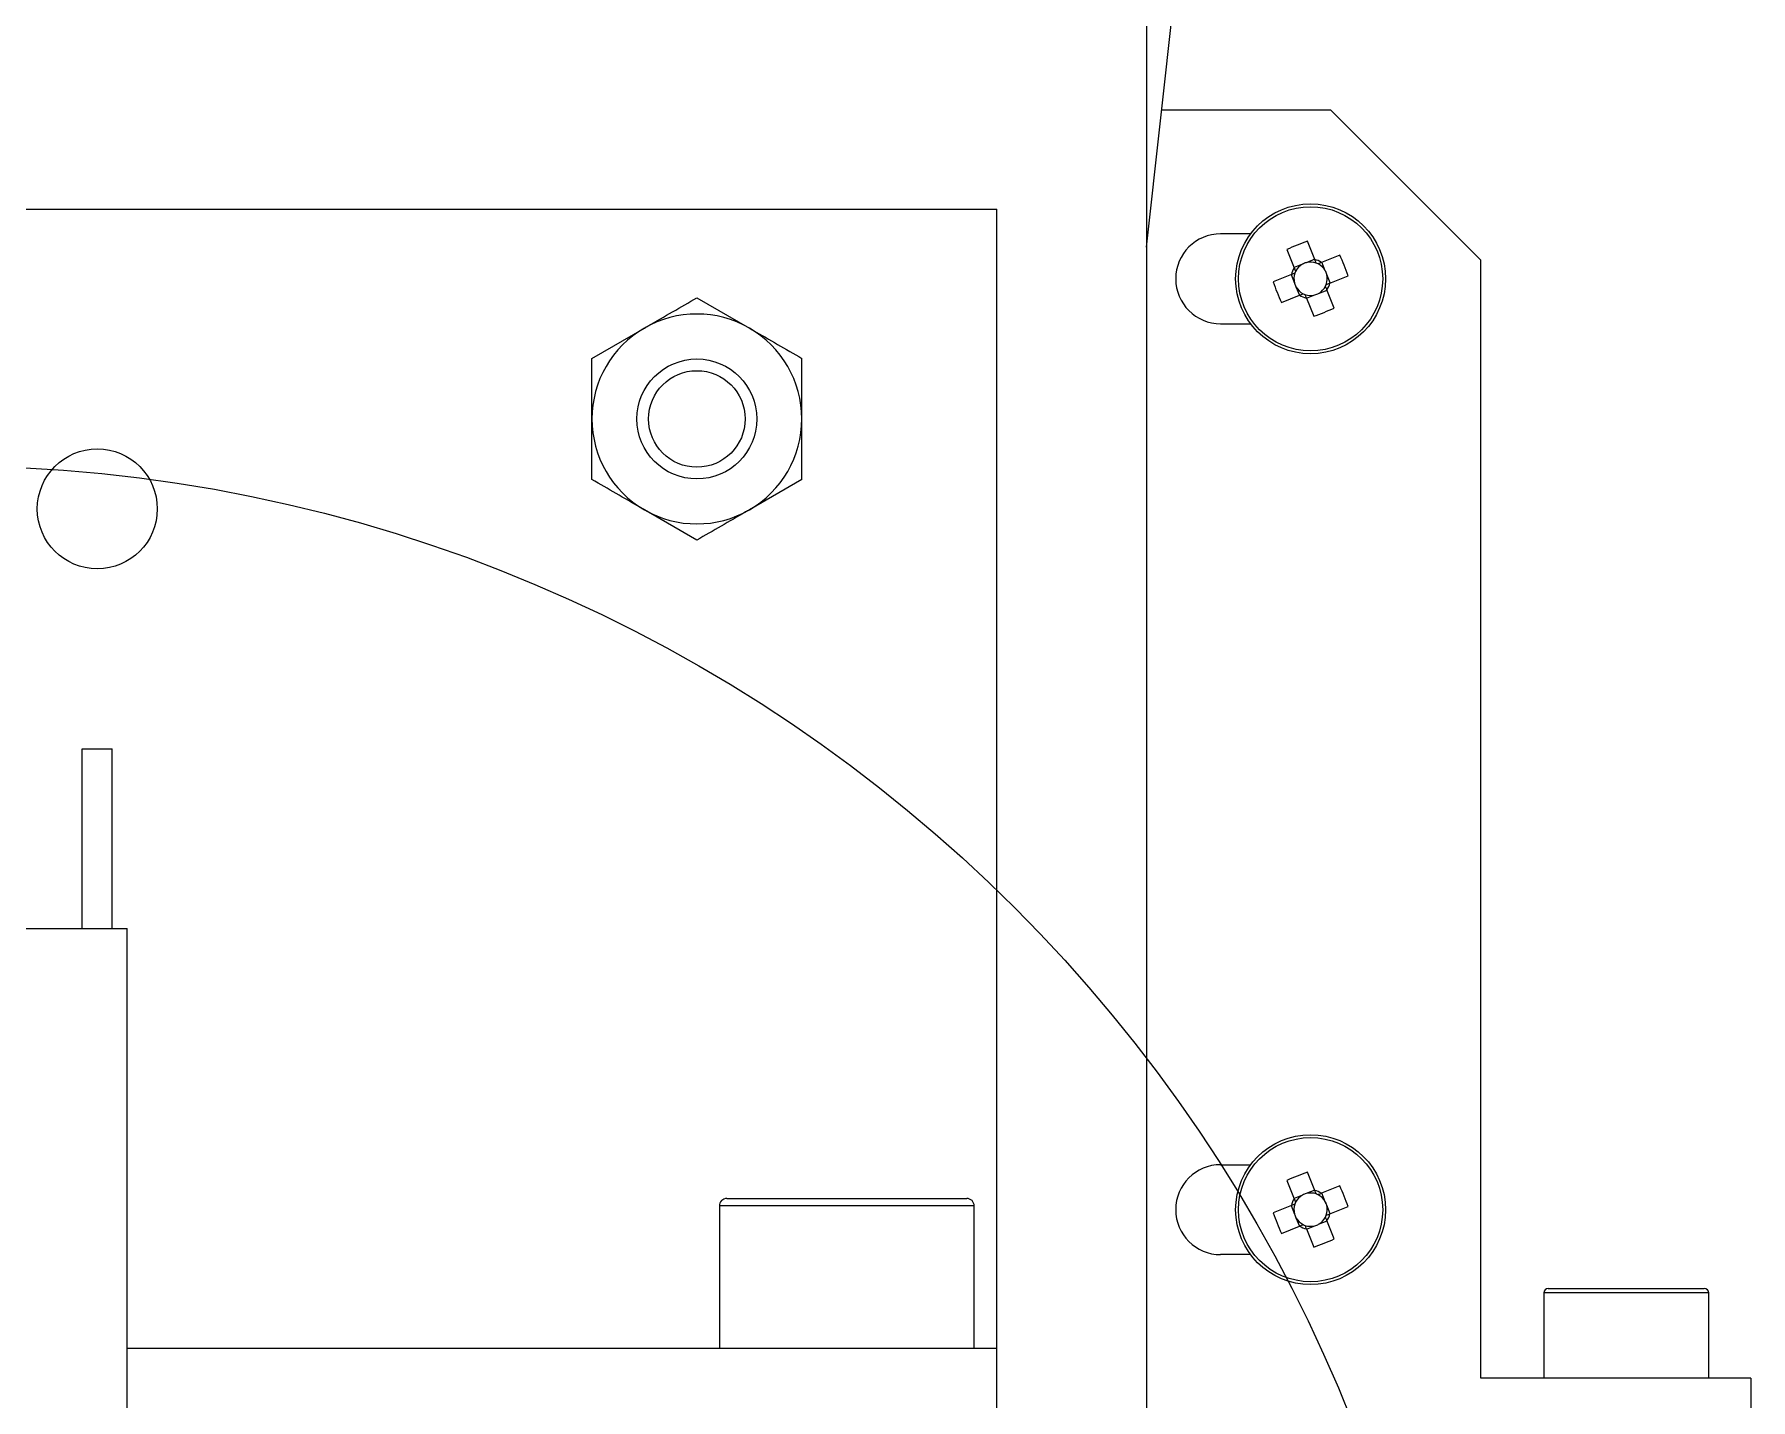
# Model space of a CAD drawing. Header units: millimetres. Extents: x -117 to 822, y -67 to 297.
# Drawn here: x 542.76 to 561.85, y 145.18 to 160.36 of the extents above; entities that cross this region are included whole.
import ezdxf

# ---------------------------------------------------------------- set-up
doc = ezdxf.new("R2010")
doc.units = ezdxf.units.MM

msp = doc.modelspace()

# ---------------------------------------------------------------- linework, layer by layer
at = {"color": 7, "linetype": 'Continuous', "lineweight": 25}
for p, q in [((555.1285, 157.9944), (557.0291, 175.1197)), ((555.1285, 169.4177), (555.1285, 145.0843)), ((557.1785, 159.5177), (555.2975, 159.5177)), ((558.8451, 157.851), (557.1785, 159.5177)), ((533.4618, 158.4177), (553.4618, 158.4177)), ((553.4618, 145.751), (553.4618, 158.4177)), ((556.2854, 158.1428), (555.9521, 158.1428)), ((556.9991, 157.8567), (556.9175, 158.0597)), ((556.6886, 157.9677), (556.7702, 157.7647)), ((556.9979, 157.8595), (556.9038, 157.8217)), ((557.2771, 157.9062), (557.0741, 157.8247)), ((557.1147, 157.7316), (557.0769, 157.8258)), ((558.8451, 145.4177), (558.8451, 157.851)), ((556.7382, 157.6897), (556.5352, 157.6082)), ((556.7354, 157.6886), (556.7732, 157.5944)), ((556.8632, 157.8054), (556.7691, 157.7676)), ((557.1689, 157.5969), (557.131, 157.6911)), ((557.166, 157.5958), (557.369, 157.6773)), ((556.6271, 157.3793), (556.8301, 157.4608)), ((556.7895, 157.5539), (556.8273, 157.4597)), ((556.9063, 157.426), (557.0004, 157.4638)), ((557.041, 157.4801), (557.1352, 157.5179)), ((557.2156, 157.3178), (557.134, 157.5208)), ((550.1285, 157.4315), (550.7118, 157.0947)), ((556.9051, 157.4288), (556.9867, 157.2258)), ((548.9618, 156.7579), (549.5451, 157.0947)), ((555.9521, 157.1428), (556.2854, 157.1428)), ((551.2951, 155.4107), (550.7118, 155.074)), ((550.1285, 154.7372), (549.5451, 155.074)), ((543.2951, 150.4177), (543.2951, 152.4177)), ((543.2951, 152.4177), (543.6285, 152.4177)), ((543.6285, 150.4177), (543.6285, 152.4177)), ((538.4618, 150.4177), (543.7951, 150.4177)), ((543.7951, 143.751), (543.7951, 150.4177)), ((555.9521, 147.7926), (556.2854, 147.7926)), ((556.999, 147.5065), (556.9174, 147.7095)), ((556.6886, 147.6175), (556.7702, 147.4145)), ((557.277, 147.5561), (557.074, 147.4745)), ((550.3785, 147.3343), (550.3785, 145.751)), ((550.4618, 147.4177), (553.1285, 147.4177)), ((553.2118, 145.751), (553.2118, 147.3343)), ((556.7382, 147.3395), (556.5352, 147.2579)), ((556.7353, 147.3383), (556.7732, 147.2442)), ((556.8632, 147.4552), (556.769, 147.4173)), ((556.9979, 147.5093), (556.9037, 147.4715)), ((557.1147, 147.3815), (557.0769, 147.4756)), ((557.1689, 147.2468), (557.131, 147.3409)), ((557.1661, 147.2456), (557.369, 147.3272)), ((556.7895, 147.2036), (556.8274, 147.1095)), ((557.041, 147.1299), (557.1352, 147.1678)), ((557.2157, 146.9676), (557.1341, 147.1706)), ((556.6272, 147.029), (556.8302, 147.1106)), ((556.9052, 147.0786), (556.9868, 146.8756)), ((556.9063, 147.0758), (557.0005, 147.1136)), ((556.2854, 146.7926), (555.9521, 146.7926)), ((559.5951, 146.4177), (561.3285, 146.4177)), ((559.5451, 146.3677), (559.5451, 145.4177)), ((561.3785, 145.4177), (561.3785, 146.3677)), ((543.7951, 145.751), (553.4618, 145.751)), ((553.4618, 145.0843), (553.4618, 145.751)), ((561.8451, 145.4177), (558.8451, 145.4177)), ((561.8451, 145.4177), (561.8451, 145.0843))]:
    msp.add_line(p, q, dxfattribs=at)
at = {"color": 8, "linetype": 'Continuous', "lineweight": 25}
for p, q in [((553.2118, 147.3343), (550.3785, 147.3343)), ((561.3785, 146.3677), (559.5451, 146.3677))]:
    msp.add_line(p, q, dxfattribs=at)
at = {"color": 7, "linetype": 'Continuous', "lineweight": 25}
for centre, radius in [((556.9521, 157.6428), 0.8333), ((556.9521, 157.6428), 0.8014), ((550.1285, 156.0843), 0.6667), ((550.1285, 156.0843), 0.5367), ((543.4618, 155.0843), 0.6667), ((556.9521, 147.2926), 0.8333), ((556.9521, 147.2926), 0.8014)]:
    msp.add_circle(centre, radius, dxfattribs=at)
at = {"color": 7, "linetype": 'Continuous', "lineweight": 18}
msp.add_circle((541.7951, 138.7798), 16.7845, dxfattribs=at)
at = {"color": 7, "linetype": 'Continuous', "lineweight": 25}
for centre, radius, start, end in [((555.9521, 157.6428), 0.5, 90, 270), ((557.9002, 155.2825), 2.9459, 109.48616, 114.28511), ((556.9521, 157.6428), 0.1853, 105.11957, 118.6517), ((556.9521, 157.6428), 0.1853, 70.16742, 105.11957), ((556.9521, 157.6428), 0.219, 56.15529, 77.61598), ((554.5919, 156.6946), 2.9459, 19.48616, 24.28511), ((556.9521, 157.6428), 0.219, 146.15529, 167.61598), ((556.9521, 157.6428), 0.1853, 160.16742, 195.11957), ((556.9521, 157.6428), 0.1853, 153.60385, 160.16742), ((556.9521, 157.6428), 0.1853, 118.6517, 153.60385), ((556.9521, 157.6428), 0.1853, 63.60385, 70.16742), ((556.9521, 157.6428), 0.1853, 28.6517, 63.60385), ((556.9521, 157.6428), 0.1853, 15.11957, 28.6517), ((556.9521, 157.6428), 0.1853, 340.16742, 15.11957), ((559.3123, 158.5909), 2.9459, 199.48616, 204.28511), ((556.9521, 157.6428), 0.1853, 195.11957, 208.6517), ((556.9521, 157.6428), 0.1853, 208.6517, 243.60385), ((556.9521, 157.6428), 0.219, 236.15529, 257.61598), ((556.9521, 157.6428), 0.1853, 243.60385, 250.16742), ((556.9521, 157.6428), 0.1853, 250.16742, 285.11957), ((556.9521, 157.6428), 0.1853, 285.11957, 298.6517), ((556.9521, 157.6428), 0.1853, 298.6517, 333.60385), ((556.9521, 157.6428), 0.1853, 333.60385, 340.16742), ((556.9521, 157.6428), 0.219, 326.15529, 347.61598), ((550.1285, 156.0843), 1.1667, 60, 120), ((556.004, 160.003), 2.9459, 289.48616, 294.28511), ((550.1285, 156.0843), 1.1667, 120, 180), ((550.1285, 156.0843), 1.1667, 0, 60), ((550.1285, 156.0843), 1.1667, 180, 240), ((550.1285, 156.0843), 1.1667, 300, 0), ((550.1285, 156.0843), 1.1667, 240, 300), ((555.9521, 147.2926), 0.5, 90, 270), ((557.9009, 144.9326), 2.9459, 109.50243, 114.30137), ((554.5922, 146.3438), 2.9459, 19.50243, 24.30137), ((550.4618, 147.3343), 0.0833, 90, 180), ((553.1285, 147.3343), 0.0833, 0, 90), ((556.9521, 147.2926), 0.219, 146.17155, 167.63225), ((556.9521, 147.2926), 0.1853, 160.18369, 195.13583), ((556.9521, 147.2926), 0.1853, 153.62011, 160.18369), ((556.9521, 147.2926), 0.1853, 118.66797, 153.62011), ((556.9521, 147.2926), 0.1853, 105.13583, 118.66797), ((556.9521, 147.2926), 0.1853, 70.18369, 105.13583), ((556.9521, 147.2926), 0.219, 56.17155, 77.63225), ((556.9521, 147.2926), 0.1853, 63.62011, 70.18369), ((556.9521, 147.2926), 0.1853, 28.66797, 63.62011), ((556.9521, 147.2926), 0.1853, 15.13583, 28.66797), ((556.9521, 147.2926), 0.1853, 340.18369, 15.13583), ((559.3121, 148.2413), 2.9459, 199.50243, 204.30137), ((556.9521, 147.2926), 0.1853, 195.13583, 208.66797), ((556.9521, 147.2926), 0.1853, 208.66797, 243.62011), ((556.9521, 147.2926), 0.1853, 298.66797, 333.62011), ((556.9521, 147.2926), 0.1853, 333.62011, 340.18369), ((556.9521, 147.2926), 0.219, 326.17155, 347.63225), ((556.9521, 147.2926), 0.219, 236.17155, 257.63225), ((556.9521, 147.2926), 0.1853, 243.62011, 250.18369), ((556.9521, 147.2926), 0.1853, 250.18369, 285.13583), ((556.0033, 149.6525), 2.9459, 289.50243, 294.30137), ((556.9521, 147.2926), 0.1853, 285.13583, 298.66797), ((559.5951, 146.3677), 0.05, 90, 180), ((561.3285, 146.3677), 0.05, 0, 90)]:
    msp.add_arc(centre, radius, start, end, dxfattribs=at)
for centre, major_axis, start_param, end_param in [((556.9436, 157.6639), (-0.0607, 0.151), 6.1472401, 6.4191305), ((556.9733, 157.6513), (0.151, 0.0607), 6.1472401, 6.4191305), ((556.9309, 157.6342), (0.151, 0.0607), 3.0056474, 3.2775379), ((556.9606, 157.6216), (-0.0607, 0.151), 3.0056474, 3.2775379), ((556.9436, 147.3137), (-0.0607, 0.151), 6.1472401, 6.4191305), ((556.9733, 147.3011), (0.151, 0.0607), 6.1472401, 6.4191305), ((556.9309, 147.284), (0.151, 0.0607), 3.0056474, 3.2775379), ((556.9606, 147.2714), (-0.0607, 0.151), 3.0056474, 3.2775379)]:
    msp.add_ellipse(centre, major_axis=major_axis, ratio=0.9901159, start_param=start_param, end_param=end_param, dxfattribs=at)
for points, knots in [([(557.015, 157.8171), (557.0147, 157.8179), (557.0097, 157.8302), (557.0045, 157.8433), (556.9997, 157.8552), (556.9991, 157.8567)], [0, 0, 0, 0, 0.0546533, 0.8863107, 1, 1, 1, 1]), ([(557.0741, 157.8247), (557.0727, 157.8241), (557.0607, 157.8193), (557.0476, 157.814), (557.0353, 157.8091), (557.0345, 157.8088)], [0, 0, 0, 0, 0.1136893, 0.9453467, 1, 1, 1, 1]), ([(556.7778, 157.7056), (556.777, 157.7053), (556.7647, 157.7004), (556.7516, 157.6951), (556.7396, 157.6903), (556.7382, 157.6897)], [0, 0, 0, 0, 0.05465331, 0.88631071, 1, 1, 1, 1]), ([(556.7702, 157.7647), (556.7708, 157.7633), (556.7756, 157.7513), (556.7808, 157.7382), (556.7858, 157.7259), (556.7861, 157.7251)], [0, 0, 0, 0, 0.1136893, 0.9453467, 1, 1, 1, 1]), ([(556.8301, 157.4608), (556.8316, 157.4614), (556.8435, 157.4662), (556.8566, 157.4715), (556.869, 157.4764), (556.8697, 157.4767)], [0, 0, 0, 0, 0.1136893, 0.9453467, 1, 1, 1, 1]), ([(556.8892, 157.4684), (556.8895, 157.4676), (556.8945, 157.4553), (556.8998, 157.4422), (556.9046, 157.4303), (556.9051, 157.4288)], [0, 0, 0, 0, 0.0546533, 0.8863107, 1, 1, 1, 1]), ([(557.134, 157.5208), (557.1334, 157.5222), (557.1286, 157.5342), (557.1234, 157.5473), (557.1184, 157.5596), (557.1181, 157.5604)], [0, 0, 0, 0, 0.11368929, 0.94534669, 1, 1, 1, 1]), ([(557.1264, 157.5799), (557.1272, 157.5802), (557.1395, 157.5851), (557.1526, 157.5904), (557.1646, 157.5952), (557.166, 157.5958)], [0, 0, 0, 0, 0.0546533, 0.8863107, 1, 1, 1, 1]), ([(549.5451, 157.0947), (549.559, 157.1027), (549.7559, 157.2164), (549.949, 157.3278), (550.1285, 157.4315)], [0, 0, 0, 0, 0.0701742, 1, 1, 1, 1]), ([(550.7118, 157.0947), (550.7256, 157.0867), (550.9226, 156.973), (551.1156, 156.8615), (551.2951, 156.7579)], [0, 0, 0, 0, 0.0701742, 1, 1, 1, 1]), ([(548.9618, 156.0843), (548.9618, 156.1456), (548.9618, 156.3736), (548.9618, 156.5955), (548.9618, 156.7579)], [0, 0, 0, 0, 0.2686336, 1, 1, 1, 1]), ([(551.2951, 156.0843), (551.2951, 156.1456), (551.2951, 156.3736), (551.2951, 156.5955), (551.2951, 156.7579)], [0, 0, 0, 0, 0.2686336, 1, 1, 1, 1]), ([(548.9618, 155.4107), (548.9618, 155.4673), (548.9618, 155.6868), (548.9618, 155.915), (548.9618, 156.0843)], [0, 0, 0, 0, 0.2575513, 1, 1, 1, 1]), ([(551.2951, 155.4107), (551.2951, 155.4673), (551.2951, 155.6868), (551.2951, 155.915), (551.2951, 156.0843)], [0, 0, 0, 0, 0.2575513, 1, 1, 1, 1]), ([(549.5451, 155.074), (549.5313, 155.0819), (549.3343, 155.1957), (549.1413, 155.3071), (548.9618, 155.4107)], [0, 0, 0, 0, 0.0701742, 1, 1, 1, 1]), ([(550.7118, 155.074), (550.698, 155.066), (550.501, 154.9522), (550.308, 154.8408), (550.1285, 154.7372)], [0, 0, 0, 0, 0.0701742, 1, 1, 1, 1]), ([(556.7777, 147.3554), (556.777, 147.3551), (556.7647, 147.3501), (556.7516, 147.3449), (556.7396, 147.34), (556.7382, 147.3395)], [0, 0, 0, 0, 0.05465331, 0.88631071, 1, 1, 1, 1]), ([(556.7702, 147.4145), (556.7707, 147.413), (556.7755, 147.4011), (556.7808, 147.388), (556.7858, 147.3757), (556.7861, 147.3749)], [0, 0, 0, 0, 0.1136893, 0.9453467, 1, 1, 1, 1]), ([(557.0149, 147.4669), (557.0146, 147.4677), (557.0097, 147.48), (557.0044, 147.4931), (556.9996, 147.5051), (556.999, 147.5065)], [0, 0, 0, 0, 0.0546533, 0.8863107, 1, 1, 1, 1]), ([(557.074, 147.4745), (557.0726, 147.4739), (557.0606, 147.4691), (557.0476, 147.4639), (557.0352, 147.4589), (557.0345, 147.4586)], [0, 0, 0, 0, 0.1136893, 0.9453467, 1, 1, 1, 1]), ([(557.1341, 147.1706), (557.1335, 147.1721), (557.1287, 147.184), (557.1234, 147.1971), (557.1184, 147.2094), (557.1181, 147.2102)], [0, 0, 0, 0, 0.11368929, 0.94534669, 1, 1, 1, 1]), ([(557.1265, 147.2297), (557.1272, 147.23), (557.1396, 147.235), (557.1527, 147.2403), (557.1646, 147.2451), (557.1661, 147.2456)], [0, 0, 0, 0, 0.0546533, 0.8863107, 1, 1, 1, 1]), ([(556.8302, 147.1106), (556.8316, 147.1112), (556.8436, 147.116), (556.8567, 147.1213), (556.869, 147.1262), (556.8698, 147.1265)], [0, 0, 0, 0, 0.1136893, 0.9453467, 1, 1, 1, 1]), ([(556.8893, 147.1182), (556.8896, 147.1174), (556.8945, 147.1051), (556.8998, 147.092), (556.9046, 147.08), (556.9052, 147.0786)], [0, 0, 0, 0, 0.0546533, 0.8863107, 1, 1, 1, 1])]:
    msp.add_open_spline(points, degree=3, knots=knots, dxfattribs=at)

doc.saveas('drawing.dxf')
